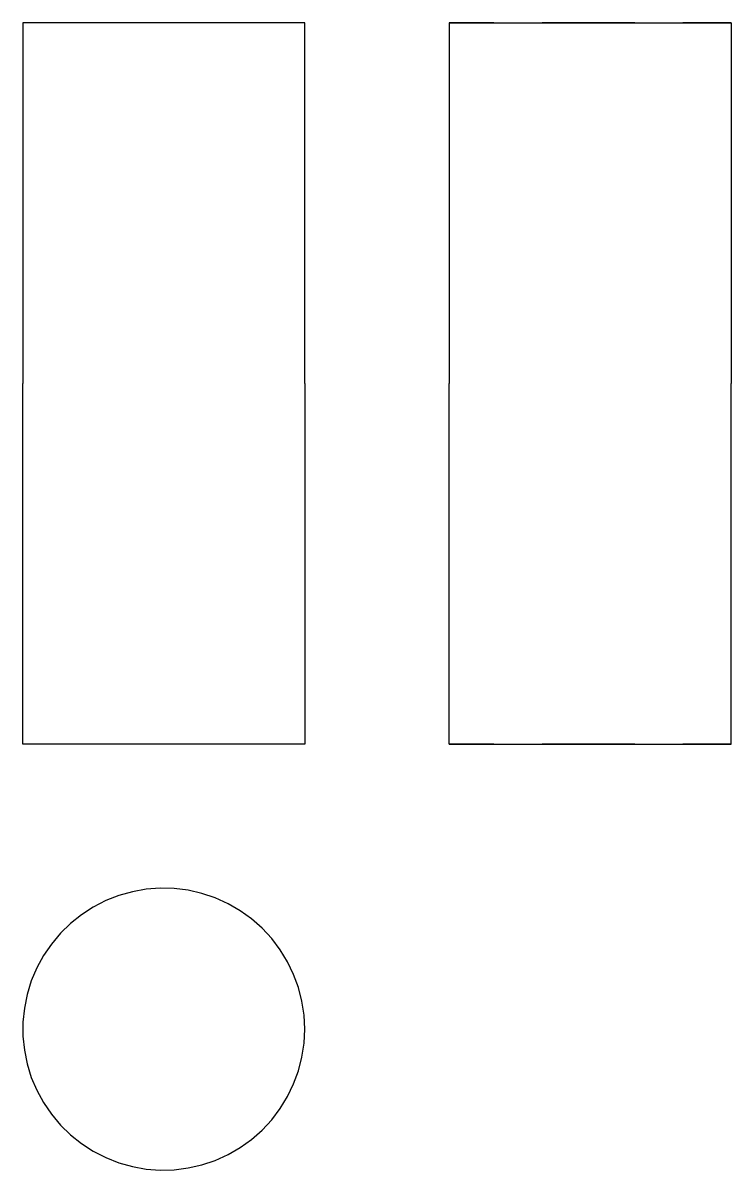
# Model space of a CAD drawing. Extents: x 0 to 1.47, y 0 to 2.39.
import ezdxf

# ---------------------------------------------------------------- set-up
doc = ezdxf.new("R2010")
doc.units = 0
doc.linetypes.add('HIDDEN', pattern=[0.075, 0.050025, -0.024975])
for name, color, linetype in [('FRONT', 7, 'CONTINUOUS'), ('LEFT', 7, 'CONTINUOUS'), ('LEFT_HID', 7, 'HIDDEN'), ('TOP', 7, 'CONTINUOUS')]:
    doc.layers.add(name, color=color, linetype=linetype)

msp = doc.modelspace()

# ---------------------------------------------------------------- linework, layer by layer
at = {"layer": 'FRONT'}
for p, q in [((0.586466, 2.386284), (0, 2.386284)), ((0, 2.386284), (0, 1.636284)), ((0.586466, 1.636284), (0.586466, 2.386284)), ((0, 0.886284), (0, 1.636284)), ((0.586466, 1.636284), (0.586466, 0.886284)), ((0.586466, 0.886284), (0, 0.886284))]:
    msp.add_line(p, q, dxfattribs=at)
at = {"layer": 'LEFT'}
for p, q in [((0.886466, 2.386284), (1.472932, 2.386284)), ((0.886466, 2.386284), (0.886466, 1.636284)), ((1.472932, 2.386284), (1.472932, 1.636284)), ((0.886466, 0.886284), (0.886466, 1.636284)), ((1.472932, 0.886284), (1.472932, 1.636284)), ((0.886466, 0.886284), (1.472932, 0.886284))]:
    msp.add_line(p, q, dxfattribs=at)
at = {"layer": 'LEFT_HID', "linetype": 'HIDDEN'}
for p, q in [((1.179699, 2.386284), (0.886466, 2.386284)), ((1.472932, 2.386284), (1.179699, 2.386284)), ((1.179699, 0.886284), (0.886466, 0.886284)), ((1.472932, 0.886284), (1.179699, 0.886284))]:
    msp.add_line(p, q, dxfattribs=at)
at = {"layer": 'TOP'}
for p, q in [((0.227618, 0.579023), (0.199478, 0.571106)), ((0.256407, 0.584099), (0.227618, 0.579023)), ((0.285558, 0.586284), (0.256407, 0.584099)), ((0.314782, 0.585555), (0.285558, 0.586284)), ((0.343788, 0.58192), (0.314782, 0.585555)), ((0.372288, 0.575415), (0.343788, 0.58192)), ((0.399999, 0.566105), (0.372288, 0.575415)), ((0.172266, 0.560426), (0.146252, 0.547089)), ((0.199478, 0.571106), (0.172266, 0.560426)), ((0.426645, 0.554082), (0.399999, 0.566105)), ((0.451961, 0.539465), (0.426645, 0.554082)), ((0.121696, 0.531229), (0.09884, 0.513003)), ((0.146252, 0.547089), (0.121696, 0.531229)), ((0.475696, 0.522401), (0.451961, 0.539465)), ((0.09884, 0.513003), (0.077914, 0.492591)), ((0.497615, 0.503058), (0.475696, 0.522401)), ((0.517498, 0.481629), (0.497615, 0.503058)), ((0.077914, 0.492591), (0.059123, 0.470197)), ((0.535149, 0.458326), (0.517498, 0.481629)), ((0.059123, 0.470197), (0.042655, 0.446044)), ((0.550392, 0.433382), (0.535149, 0.458326)), ((0.042655, 0.446044), (0.028675, 0.420371)), ((0.563076, 0.407044), (0.550392, 0.433382)), ((0.028675, 0.420371), (0.01732, 0.393434)), ((0.573074, 0.379574), (0.563076, 0.407044)), ((0.01732, 0.393434), (0.008703, 0.365499)), ((0.008703, 0.365499), (0.002911, 0.336846)), ((0.580288, 0.351245), (0.573074, 0.379574)), ((0.002911, 0.336846), (0, 0.307758)), ((0.584645, 0.322339), (0.580288, 0.351245)), ((0.586102, 0.293142), (0.584645, 0.322339)), ((0, 0.307758), (0, 0.278525)), ((0.584645, 0.263945), (0.586102, 0.293142)), ((0, 0.278525), (0.002911, 0.249438)), ((0.580288, 0.235039), (0.584645, 0.263945)), ((0.002911, 0.249438), (0.008703, 0.220785)), ((0.008703, 0.220785), (0.01732, 0.19285)), ((0.573074, 0.20671), (0.580288, 0.235039)), ((0.01732, 0.19285), (0.028675, 0.165913)), ((0.563076, 0.17924), (0.573074, 0.20671)), ((0.550392, 0.152902), (0.563076, 0.17924)), ((0.028675, 0.165913), (0.042655, 0.14024)), ((0.535149, 0.127958), (0.550392, 0.152902)), ((0.042655, 0.14024), (0.059123, 0.116087)), ((0.517498, 0.104655), (0.535149, 0.127958)), ((0.059123, 0.116087), (0.077914, 0.093693)), ((0.497615, 0.083226), (0.517498, 0.104655)), ((0.077914, 0.093693), (0.09884, 0.073281)), ((0.09884, 0.073281), (0.121696, 0.055055)), ((0.475696, 0.063883), (0.497615, 0.083226)), ((0.121696, 0.055055), (0.146252, 0.039195)), ((0.451961, 0.046819), (0.475696, 0.063883)), ((0.146252, 0.039195), (0.172266, 0.025858)), ((0.172266, 0.025858), (0.199478, 0.015178)), ((0.399999, 0.020179), (0.426645, 0.032202)), ((0.426645, 0.032202), (0.451961, 0.046819)), ((0.199478, 0.015178), (0.227618, 0.007261)), ((0.227618, 0.007261), (0.256407, 0.002185)), ((0.256407, 0.002185), (0.285558, 0)), ((0.285558, 0), (0.314782, 0.000729)), ((0.314782, 0.000729), (0.343788, 0.004364)), ((0.343788, 0.004364), (0.372288, 0.010869)), ((0.372288, 0.010869), (0.399999, 0.020179))]:
    msp.add_line(p, q, dxfattribs=at)

doc.saveas('drawing.dxf')
